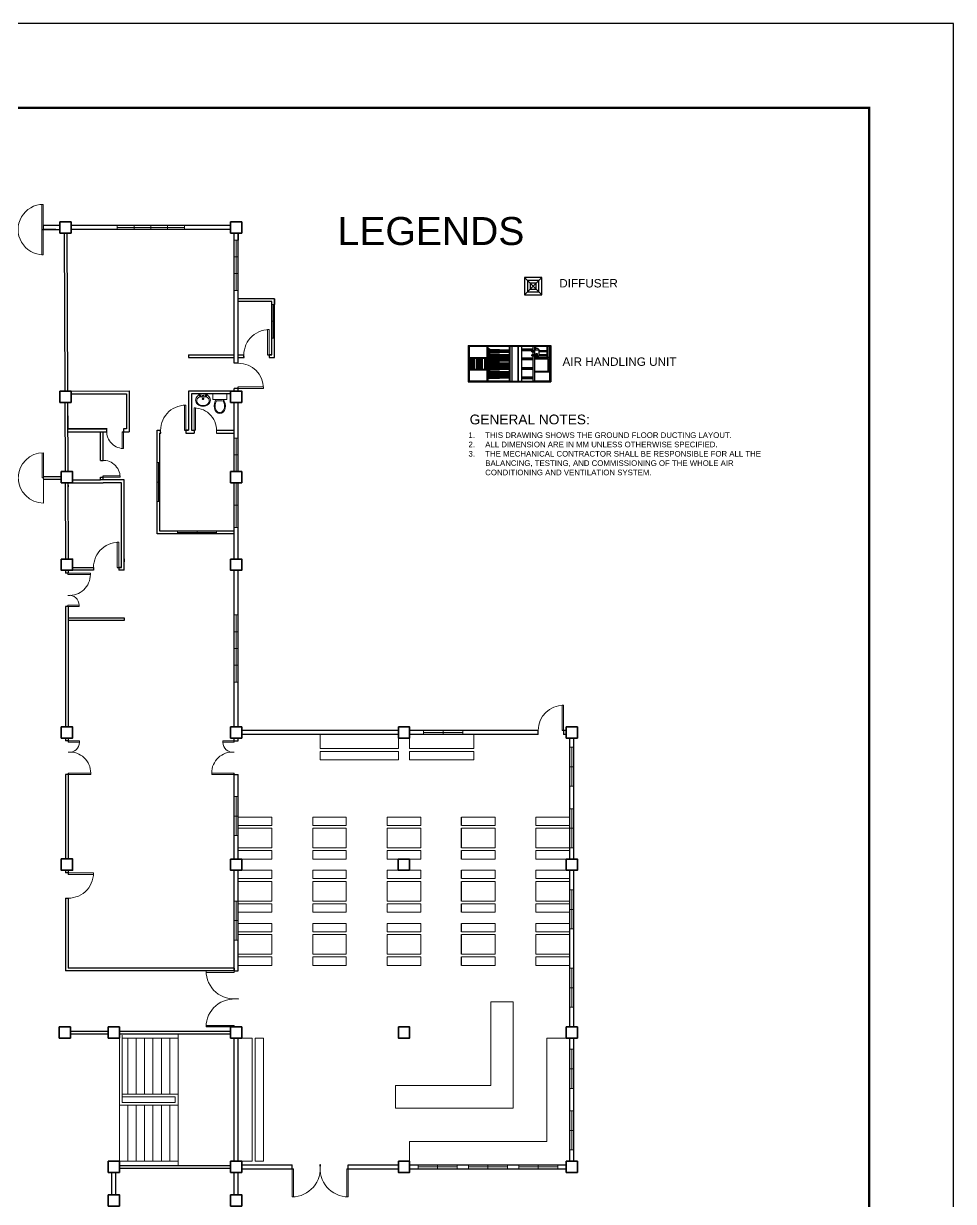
# Model space of a CAD drawing. Header units: millimetres. Extents: x 3 to 421, y 1 to 233.
# Drawn here: x 158.7 to 191.94, y 118.66 to 160.77 of the extents above; entities that cross this region are included whole.
import ezdxf

# ---------------------------------------------------------------- set-up
doc = ezdxf.new("R2010")
doc.units = ezdxf.units.MM
doc.header["$MEASUREMENT"] = 0
for name, color, linetype in [('.1', 1, 'Continuous'), ('diffuser', 7, 'Continuous'), ('EQP', 1, 'Continuous'), ('Legends', 7, 'Continuous')]:
    doc.layers.add(name, color=color, linetype=linetype)
doc.layers.add('WALL', color=4, linetype='Continuous', lineweight=30)
doc.styles.get("Standard").update_dxf_attribs({"font": 'arial.ttf'})

# ---------------------------------------------------------------- blocks, each defined once
blk = doc.blocks.new('AC-S-12')
at = {"layer": 'diffuser', "color": 30}
for p, q in [((-0.15, 0.15), (0.15, -0.15)), ((0.15, 0.15), (-0.15, -0.15)), ((-0.15, 0.15), (-0.15, -0.15)), ((0.15, 0.15), (-0.15, 0.15)), ((-0.1, 0.1), (-0.1, -0.1)), ((0.1, 0.1), (-0.1, 0.1)), ((-0.05, 0.05), (-0.05, -0.05)), ((0.05, 0.05), (-0.05, 0.05)), ((0.05, -0.05), (0.05, 0.05)), ((0.1, -0.1), (0.1, 0.1)), ((0.15, -0.15), (0.15, 0.15)), ((-0.15, -0.15), (0.15, -0.15)), ((-0.1, -0.1), (0.1, -0.1)), ((-0.05, -0.05), (0.05, -0.05))]:
    blk.add_line(p, q, dxfattribs=at)
for points in [[(-0.358, 0.358, 0, 0.0447, 0), (-0.295, 0.295, 0, 0, 0), (-0.15, 0.15, 0, 0, 0)], [(0.358, 0.358, 0, 0.0447, 0), (0.295, 0.295, 0, 0, 0), (0.15, 0.15, 0, 0, 0)], [(-0.358, -0.358, 0, 0.0447, 0), (-0.295, -0.295, 0, 0, 0), (-0.15, -0.15, 0, 0, 0)], [(0.358, -0.358, 0, 0.0447, 0), (0.295, -0.295, 0, 0, 0), (0.15, -0.15, 0, 0, 0)]]:
    blk.add_lwpolyline(points, format="xyseb", dxfattribs=at)
blk = doc.blocks.new('fcu')
at = {"layer": 'diffuser', "xscale": 2.052644456280903, "yscale": 2.052644456280903, "zscale": 2.052644456280903}
blk.add_blockref('AC-S-12', (0, 0), dxfattribs=at)

msp = doc.modelspace()

# ---------------------------------------------------------------- hatches: boundary and pattern name
at = {"layer": 'EQP'}
for points in [[(177.29, 148.803), (176.982, 148.803), (176.982, 148.823), (177.29, 148.823)], [(177.499, 148.774), (177.499, 148.336), (177.472, 148.336), (177.472, 148.774)]]:
    msp.add_hatch(color=256, dxfattribs=at).paths.add_polyline_path(points)

# ---------------------------------------------------------------- linework, layer by layer
at = {"layer": '.1', "color": 0}
for p, q in [((191.938, 160.768), (92.663, 160.768)), ((191.938, 90.372), (191.938, 160.768))]:
    msp.add_line(p, q, dxfattribs=at)
at = {"color": 8, "lineweight": 13}
for p, q in [((159.404, 154.304), (159.354, 154.304)), ((159.354, 154.304), (159.354, 153.404)), ((159.404, 153.404), (159.404, 154.304)), ((159.354, 153.404), (159.404, 153.404)), ((159.354, 152.503), (159.354, 153.403)), ((159.354, 153.403), (159.404, 153.403)), ((159.404, 153.453), (159.404, 153.354)), ((159.404, 153.403), (159.404, 152.503)), ((159.404, 153.354), (159.404, 152.504)), ((159.404, 152.503), (159.354, 152.503)), ((167.474, 149.828), (167.424, 149.828)), ((167.424, 149.828), (167.424, 148.928)), ((167.474, 148.928), (167.474, 149.828)), ((167.274, 147.778), (166.374, 147.778)), ((166.374, 147.728), (167.274, 147.728)), ((167.274, 147.728), (167.274, 147.778)), ((164.499, 147.128), (164.449, 147.128)), ((164.449, 147.128), (164.449, 146.228)), ((164.499, 146.228), (164.499, 147.128)), ((164.799, 146.228), (164.799, 147.028)), ((164.799, 147.028), (164.849, 147.028)), ((164.849, 147.028), (164.849, 146.228)), ((162.274, 146.178), (162.224, 146.178)), ((162.224, 145.578), (162.224, 146.178)), ((162.274, 146.178), (162.274, 145.578)), ((164.849, 146.228), (164.799, 146.228)), ((159.361, 144.529), (159.361, 145.429)), ((159.411, 145.429), (159.411, 144.529)), ((162.274, 145.578), (162.224, 145.578)), ((159.411, 144.529), (159.361, 144.529)), ((159.411, 144.479), (159.411, 144.579)), ((159.411, 144.529), (159.411, 143.629)), ((162.149, 144.603), (161.549, 144.603)), ((161.549, 144.553), (162.149, 144.553)), ((162.149, 144.553), (162.149, 144.603)), ((162.099, 142.228), (162.049, 142.228)), ((162.049, 142.228), (162.049, 141.328)), ((162.099, 141.328), (162.099, 142.228)), ((162.099, 141.328), (162.049, 141.328)), ((160.299, 140.33), (160.299, 140.328)), ((177.999, 136.403), (177.949, 136.403)), ((177.949, 136.403), (177.949, 135.503)), ((177.999, 135.503), (177.999, 136.403)), ((160.299, 130.405), (161.199, 130.405)), ((161.199, 130.355), (160.299, 130.355)), ((161.199, 130.405), (161.199, 130.355)), ((168.299, 119.828), (168.299, 118.828)), ((168.349, 118.828), (168.349, 119.828)), ((170.249, 118.828), (170.249, 119.828)), ((170.299, 119.828), (170.299, 118.828)), ((168.299, 118.828), (168.349, 118.828)), ((170.299, 118.828), (170.249, 118.828))]:
    msp.add_line(p, q, dxfattribs=at)
at = {"color": 8, "lineweight": 25}
for p, q in [((159.354, 153.403), (159.999, 153.403)), ((159.854, 153.553), (159.404, 153.553)), ((159.999, 153.553), (159.404, 153.553)), ((159.404, 153.553), (159.404, 153.403)), ((159.854, 153.403), (159.404, 153.403)), ((160.149, 153.278), (160.173, 147.628)), ((160.249, 153.279), (160.273, 147.628)), ((166.099, 153.553), (160.399, 153.553)), ((166.099, 153.403), (160.399, 153.403)), ((166.224, 148.628), (166.224, 153.278)), ((166.374, 148.628), (166.374, 153.278)), ((166.374, 153.278), (166.374, 153.028)), ((167.674, 150.928), (166.374, 150.928)), ((167.574, 150.828), (166.374, 150.828)), ((167.574, 148.928), (167.574, 150.828)), ((167.674, 148.828), (167.674, 150.928)), ((164.599, 148.928), (166.224, 148.928)), ((164.599, 148.928), (164.599, 148.829)), ((164.599, 148.829), (166.224, 148.828)), ((166.374, 148.628), (166.224, 148.628)), ((166.374, 148.928), (166.574, 148.928)), ((166.374, 148.828), (166.579, 148.828)), ((166.574, 148.828), (166.574, 148.928)), ((167.424, 148.928), (167.574, 148.928)), ((167.574, 148.928), (167.474, 148.928)), ((167.474, 148.928), (167.474, 148.828)), ((167.474, 148.828), (167.674, 148.828)), ((160.273, 147.628), (162.474, 147.637)), ((160.399, 147.529), (162.374, 147.538)), ((162.374, 147.538), (162.374, 146.278)), ((162.474, 147.637), (162.474, 146.178)), ((166.099, 147.628), (164.599, 147.628)), ((164.599, 147.628), (164.599, 146.228)), ((166.099, 147.528), (164.699, 147.528)), ((164.699, 147.528), (164.699, 146.228)), ((166.224, 147.628), (166.224, 147.728)), ((166.374, 147.728), (166.224, 147.728)), ((166.374, 147.628), (166.374, 147.778)), ((160.175, 147.228), (160.185, 144.753)), ((160.275, 147.228), (160.285, 144.753)), ((160.275, 147.228), (160.279, 146.278)), ((166.224, 144.753), (166.224, 147.228)), ((166.374, 144.753), (166.374, 147.228)), ((160.279, 146.278), (161.682, 146.278)), ((161.682, 146.278), (160.279, 146.278)), ((160.279, 146.178), (161.674, 146.178)), ((161.449, 145.153), (161.449, 146.178)), ((161.549, 145.153), (161.549, 146.178)), ((161.674, 146.178), (161.674, 146.278)), ((162.224, 146.178), (162.474, 146.178)), ((162.374, 146.278), (162.274, 146.278)), ((162.374, 146.278), (162.274, 146.278)), ((162.274, 146.278), (162.274, 146.178)), ((163.474, 142.528), (163.474, 146.228)), ((163.474, 146.228), (163.599, 146.228)), ((163.574, 142.628), (163.574, 146.128)), ((163.574, 146.128), (163.604, 146.128)), ((163.574, 146.128), (163.604, 146.128)), ((163.599, 146.128), (163.599, 146.228)), ((164.599, 146.228), (164.499, 146.228)), ((164.499, 146.228), (164.499, 146.128)), ((164.499, 146.128), (164.799, 146.128)), ((164.699, 146.228), (164.799, 146.228)), ((164.799, 146.228), (164.799, 146.128)), ((165.592, 146.128), (166.224, 146.128)), ((165.599, 146.228), (166.224, 146.228)), ((161.449, 145.153), (161.549, 145.153)), ((159.411, 144.579), (160.049, 144.579)), ((159.411, 144.479), (160.049, 144.479)), ((160.449, 144.453), (161.449, 144.453)), ((161.449, 144.453), (161.449, 144.553)), ((161.449, 144.453), (161.449, 144.553)), ((161.449, 144.553), (161.549, 144.553)), ((161.549, 144.453), (161.449, 144.453)), ((161.549, 144.453), (161.549, 144.603)), ((162.299, 144.453), (161.549, 144.453)), ((162.299, 141.228), (162.299, 144.453)), ((160.187, 144.353), (160.199, 141.628)), ((160.287, 144.353), (160.288, 144.203)), ((160.287, 144.353), (160.299, 141.629)), ((160.449, 144.353), (161.549, 144.353)), ((162.199, 144.353), (161.549, 144.353)), ((162.199, 141.328), (162.199, 144.353)), ((166.224, 141.628), (166.224, 144.353)), ((166.374, 141.628), (166.374, 144.353)), ((166.224, 142.528), (163.474, 142.528)), ((166.224, 142.628), (163.574, 142.628)), ((166.224, 141.628), (166.224, 142.578)), ((160.199, 141.228), (160.199, 141.128)), ((160.299, 141.128), (160.199, 141.128)), ((160.299, 141.228), (160.299, 141.128)), ((160.449, 141.328), (161.199, 141.328)), ((161.204, 141.228), (160.449, 141.228)), ((161.199, 141.328), (161.199, 141.228)), ((162.199, 141.328), (162.099, 141.328)), ((162.099, 141.328), (162.099, 141.228)), ((162.299, 141.228), (162.099, 141.228)), ((166.224, 135.628), (166.224, 141.228)), ((166.224, 141.078), (166.224, 141.228)), ((166.374, 135.628), (166.374, 141.228)), ((166.374, 141.128), (166.374, 141.228)), ((160.199, 139.928), (160.199, 135.628)), ((160.299, 139.928), (160.199, 139.928)), ((160.299, 139.928), (160.299, 135.628)), ((160.299, 139.529), (162.299, 139.529)), ((162.299, 139.429), (160.299, 139.429)), ((162.299, 139.529), (162.299, 139.429)), ((160.199, 135.228), (160.199, 135.128)), ((160.299, 135.228), (160.299, 135.078)), ((160.299, 135.228), (160.299, 135.128)), ((166.224, 135.078), (166.224, 135.228)), ((166.374, 135.128), (166.374, 135.228)), ((172.099, 135.503), (166.499, 135.503)), ((172.099, 135.353), (166.499, 135.353)), ((177.099, 135.503), (172.499, 135.503)), ((177.099, 135.353), (172.499, 135.353)), ((177.099, 135.353), (177.099, 135.503)), ((178.099, 135.503), (177.999, 135.503)), ((177.999, 135.503), (177.999, 135.353)), ((178.099, 135.353), (177.999, 135.353)), ((178.224, 130.903), (178.224, 135.228)), ((178.374, 130.903), (178.374, 135.228)), ((160.299, 135.128), (160.199, 135.128)), ((166.224, 135.128), (166.374, 135.128)), ((160.199, 133.928), (160.199, 130.905)), ((160.299, 133.928), (160.199, 133.928)), ((160.299, 133.978), (160.299, 130.905)), ((166.224, 130.903), (166.224, 133.978)), ((166.224, 133.928), (166.374, 133.928)), ((166.374, 130.903), (166.374, 133.928)), ((160.199, 130.505), (160.199, 130.405)), ((160.299, 130.405), (160.199, 130.405)), ((160.299, 130.505), (160.299, 130.405)), ((166.224, 126.903), (166.224, 130.503)), ((166.374, 126.903), (166.374, 130.503)), ((178.224, 124.903), (178.224, 130.503)), ((178.374, 124.903), (178.374, 130.503)), ((160.199, 129.51), (160.199, 126.903)), ((160.199, 129.505), (160.299, 129.505)), ((160.299, 129.505), (160.299, 127.003)), ((166.224, 127.003), (160.299, 127.003)), ((166.224, 126.903), (160.299, 126.903)), ((166.224, 126.903), (166.374, 126.903)), ((160.374, 124.753), (161.724, 124.753)), ((160.374, 124.653), (161.724, 124.653)), ((162.124, 124.753), (166.099, 124.753)), ((162.124, 124.653), (166.099, 124.653)), ((166.224, 120.103), (166.224, 124.503)), ((166.374, 120.103), (166.374, 124.503)), ((178.224, 120.103), (178.224, 124.503)), ((178.374, 120.103), (178.374, 124.503)), ((161.849, 118.901), (161.849, 119.703)), ((161.999, 118.901), (161.999, 119.703)), ((162.124, 119.953), (166.099, 119.953)), ((162.124, 119.853), (166.099, 119.853)), ((166.224, 118.901), (166.224, 119.703)), ((166.374, 118.901), (166.374, 119.703)), ((166.499, 119.978), (168.299, 119.978)), ((166.499, 119.828), (168.349, 119.828)), ((168.299, 119.828), (168.299, 119.978)), ((170.249, 119.828), (172.099, 119.828)), ((170.299, 119.978), (172.099, 119.978)), ((170.299, 119.828), (170.299, 119.978)), ((172.499, 119.978), (178.099, 119.978)), ((172.499, 119.828), (178.099, 119.828))]:
    msp.add_line(p, q, dxfattribs=at)
at = {"color": 8, "lineweight": 9}
for p, q in [((163.249, 153.553), (162.049, 153.553)), ((162.049, 153.553), (162.049, 153.403)), ((164.449, 153.478), (162.049, 153.478)), ((162.649, 153.553), (162.649, 153.403)), ((163.249, 153.553), (163.249, 153.403)), ((163.249, 153.403), (164.449, 153.403)), ((163.849, 153.403), (163.849, 153.553)), ((164.449, 153.403), (164.449, 153.553)), ((166.374, 153.028), (166.224, 153.028)), ((166.224, 153.028), (166.224, 152.428)), ((166.299, 151.228), (166.299, 153.028)), ((166.224, 152.428), (166.374, 152.428)), ((166.374, 152.428), (166.374, 151.828)), ((166.374, 151.828), (166.224, 151.828)), ((166.224, 151.828), (166.224, 151.228)), ((166.224, 151.228), (166.374, 151.228)), ((167.674, 150.728), (167.574, 150.728)), ((167.574, 150.728), (167.574, 149.528)), ((167.624, 150.728), (167.624, 149.528)), ((167.574, 150.128), (167.674, 150.128)), ((167.574, 149.528), (167.674, 149.528)), ((165.099, 147.331), (165.086, 147.452)), ((165.128, 147.331), (165.142, 147.452)), ((165.464, 147.528), (165.464, 147.328)), ((165.964, 147.528), (165.464, 147.528)), ((165.964, 147.328), (165.964, 147.528)), ((165.464, 147.328), (165.964, 147.328)), ((165.623, 147.278), (165.804, 147.278)), ((166.374, 145.953), (166.224, 145.953)), ((166.299, 145.953), (166.299, 144.753)), ((166.374, 144.753), (166.374, 145.953)), ((166.374, 145.353), (166.224, 145.353)), ((163.474, 144.378), (163.474, 145.078)), ((163.474, 145.078), (163.574, 145.078)), ((163.524, 145.078), (163.524, 143.678)), ((163.574, 145.078), (163.574, 143.678)), ((163.474, 144.378), (163.574, 144.378)), ((166.299, 144.353), (166.299, 142.753)), ((166.374, 144.353), (166.374, 142.753)), ((163.574, 143.678), (163.474, 143.678)), ((166.374, 143.553), (166.224, 143.553)), ((166.374, 142.753), (166.224, 142.753)), ((164.199, 142.528), (164.199, 142.628)), ((165.599, 142.578), (164.199, 142.578)), ((165.599, 142.528), (164.199, 142.528)), ((164.899, 142.628), (165.599, 142.628)), ((164.899, 142.628), (164.899, 142.528)), ((165.599, 142.628), (165.599, 142.528)), ((166.224, 138.428), (166.224, 139.628)), ((166.224, 139.628), (166.374, 139.628)), ((166.299, 139.628), (166.299, 137.228)), ((166.224, 139.028), (166.374, 139.028)), ((166.374, 138.428), (166.224, 138.428)), ((166.374, 138.428), (166.374, 137.228)), ((166.374, 137.828), (166.224, 137.828)), ((166.374, 137.228), (166.224, 137.228)), ((169.299, 135.353), (169.299, 134.853)), ((172.099, 134.853), (172.099, 135.228)), ((172.499, 135.353), (172.499, 134.853)), ((172.999, 135.503), (172.999, 135.353)), ((172.999, 135.428), (174.399, 135.428)), ((172.999, 135.353), (174.399, 135.353)), ((173.699, 135.353), (173.699, 135.503)), ((174.399, 135.353), (174.399, 135.503)), ((174.799, 134.853), (174.799, 135.353)), ((169.299, 134.853), (172.099, 134.853)), ((169.299, 134.753), (172.099, 134.753)), ((169.299, 134.753), (169.299, 134.453)), ((172.099, 134.753), (172.099, 134.453)), ((172.499, 134.853), (174.799, 134.853)), ((172.499, 134.753), (174.799, 134.753)), ((172.499, 134.753), (172.499, 134.453)), ((174.799, 134.753), (174.799, 134.453)), ((178.374, 134.903), (178.224, 134.903)), ((178.299, 133.503), (178.299, 134.903)), ((169.299, 134.453), (172.099, 134.453)), ((172.499, 134.453), (174.799, 134.453)), ((178.224, 134.203), (178.374, 134.203)), ((178.224, 133.503), (178.374, 133.503)), ((166.374, 133.141), (166.224, 133.141)), ((166.299, 131.741), (166.299, 133.141)), ((178.224, 132.703), (178.374, 132.703)), ((178.299, 132.703), (178.299, 131.303)), ((166.224, 132.441), (166.374, 132.441)), ((167.574, 132.403), (166.374, 132.403)), ((166.374, 132.403), (166.374, 132.103)), ((167.574, 132.103), (167.574, 132.403)), ((170.234, 132.403), (169.034, 132.403)), ((169.034, 132.403), (169.034, 132.103)), ((170.234, 132.103), (170.234, 132.403)), ((172.894, 132.403), (171.694, 132.403)), ((171.694, 132.403), (171.694, 132.103)), ((172.894, 132.103), (172.894, 132.403)), ((174.354, 132.403), (175.554, 132.403)), ((175.554, 132.403), (175.554, 132.103)), ((177.014, 132.103), (177.014, 132.403)), ((177.014, 132.403), (178.214, 132.403)), ((178.214, 132.403), (178.214, 132.103)), ((166.374, 132.103), (167.574, 132.103)), ((167.574, 132.003), (166.374, 132.003)), ((166.374, 132.003), (166.374, 131.303)), ((167.574, 131.303), (167.574, 132.003)), ((169.034, 132.103), (170.234, 132.103)), ((170.234, 132.003), (169.034, 132.003)), ((169.034, 132.003), (169.034, 131.303)), ((170.234, 131.303), (170.234, 132.003)), ((171.694, 132.103), (172.894, 132.103)), ((172.894, 132.003), (171.694, 132.003)), ((171.694, 132.003), (171.694, 131.303)), ((172.894, 131.303), (172.894, 132.003)), ((175.554, 132.103), (174.354, 132.103)), ((174.354, 132.003), (175.554, 132.003)), ((175.554, 132.003), (175.554, 131.303)), ((178.214, 132.103), (177.014, 132.103)), ((177.014, 132.003), (178.214, 132.003)), ((177.014, 131.303), (177.014, 132.003)), ((178.214, 132.003), (178.214, 131.303)), ((178.224, 132.003), (178.374, 132.003)), ((166.224, 131.741), (166.374, 131.741)), ((166.374, 131.303), (167.574, 131.303)), ((167.574, 131.203), (166.374, 131.203)), ((166.374, 131.203), (166.374, 130.903)), ((167.574, 130.903), (167.574, 131.203)), ((169.034, 131.303), (170.234, 131.303)), ((170.234, 131.203), (169.034, 131.203)), ((169.034, 131.203), (169.034, 130.903)), ((170.234, 130.903), (170.234, 131.203)), ((171.694, 131.303), (172.894, 131.303)), ((172.894, 131.203), (171.694, 131.203)), ((171.694, 131.203), (171.694, 130.903)), ((172.894, 130.903), (172.894, 131.203)), ((175.554, 131.303), (174.354, 131.303)), ((174.354, 131.203), (175.554, 131.203)), ((175.554, 131.203), (175.554, 130.903)), ((178.214, 131.303), (177.014, 131.303)), ((177.014, 130.903), (177.014, 131.203)), ((177.014, 131.203), (178.214, 131.203)), ((178.374, 131.303), (178.224, 131.303)), ((166.374, 130.903), (167.574, 130.903)), ((169.034, 130.903), (170.234, 130.903)), ((171.694, 130.903), (172.894, 130.903)), ((175.554, 130.903), (174.354, 130.903)), ((178.214, 130.903), (177.014, 130.903)), ((167.574, 130.503), (166.374, 130.503)), ((166.374, 130.503), (166.374, 130.203)), ((166.374, 130.203), (167.574, 130.203)), ((167.574, 130.103), (166.374, 130.103)), ((166.374, 130.103), (166.374, 129.403)), ((167.574, 130.203), (167.574, 130.503)), ((167.574, 129.403), (167.574, 130.103)), ((170.234, 130.503), (169.034, 130.503)), ((169.034, 130.503), (169.034, 130.203)), ((169.034, 130.203), (170.234, 130.203)), ((170.234, 130.103), (169.034, 130.103)), ((169.034, 130.103), (169.034, 129.403)), ((170.234, 130.203), (170.234, 130.503)), ((170.234, 129.403), (170.234, 130.103)), ((172.894, 130.503), (171.694, 130.503)), ((171.694, 130.503), (171.694, 130.203)), ((171.694, 130.203), (172.894, 130.203)), ((172.894, 130.103), (171.694, 130.103)), ((171.694, 130.103), (171.694, 129.403)), ((172.894, 130.203), (172.894, 130.503)), ((172.894, 129.403), (172.894, 130.103)), ((174.354, 130.503), (175.554, 130.503)), ((175.554, 130.203), (174.354, 130.203)), ((174.354, 130.103), (175.554, 130.103)), ((175.554, 130.503), (175.554, 130.203)), ((175.554, 130.103), (175.554, 129.403)), ((177.014, 130.203), (177.014, 130.503)), ((177.014, 130.503), (178.214, 130.503)), ((178.214, 130.203), (177.014, 130.203)), ((177.014, 130.103), (178.214, 130.103)), ((177.014, 129.403), (177.014, 130.103)), ((178.374, 129.803), (178.224, 129.803)), ((178.299, 128.403), (178.299, 129.803)), ((166.374, 129.403), (166.224, 129.403)), ((166.299, 128.003), (166.299, 129.403)), ((166.374, 129.403), (167.574, 129.403)), ((167.574, 129.303), (166.374, 129.303)), ((166.374, 129.303), (166.374, 129.003)), ((167.574, 129.003), (167.574, 129.303)), ((169.034, 129.403), (170.234, 129.403)), ((170.234, 129.303), (169.034, 129.303)), ((169.034, 129.303), (169.034, 129.003)), ((170.234, 129.003), (170.234, 129.303)), ((171.694, 129.403), (172.894, 129.403)), ((172.894, 129.303), (171.694, 129.303)), ((171.694, 129.303), (171.694, 129.003)), ((172.894, 129.003), (172.894, 129.303)), ((175.554, 129.403), (174.354, 129.403)), ((174.354, 129.303), (175.554, 129.303)), ((175.554, 129.303), (175.554, 129.003)), ((178.214, 129.403), (177.014, 129.403)), ((177.014, 129.003), (177.014, 129.303)), ((177.014, 129.303), (178.214, 129.303)), ((178.214, 129.303), (178.214, 129.003)), ((166.374, 129.003), (167.574, 129.003)), ((169.034, 129.003), (170.234, 129.003)), ((171.694, 129.003), (172.894, 129.003)), ((175.554, 129.003), (174.354, 129.003)), ((178.214, 129.003), (177.014, 129.003)), ((178.224, 129.103), (178.374, 129.103)), ((166.224, 128.703), (166.374, 128.703)), ((167.574, 128.603), (166.374, 128.603)), ((166.374, 128.603), (166.374, 128.303)), ((167.574, 128.303), (167.574, 128.603)), ((170.234, 128.603), (169.034, 128.603)), ((169.034, 128.603), (169.034, 128.303)), ((170.234, 128.303), (170.234, 128.603)), ((172.894, 128.603), (171.694, 128.603)), ((171.694, 128.603), (171.694, 128.303)), ((172.894, 128.303), (172.894, 128.603)), ((174.354, 128.603), (175.554, 128.603)), ((175.554, 128.603), (175.554, 128.303)), ((177.014, 128.303), (177.014, 128.603)), ((177.014, 128.603), (178.214, 128.603)), ((178.214, 128.603), (178.214, 128.303)), ((166.224, 128.003), (166.374, 128.003)), ((166.374, 128.303), (167.574, 128.303)), ((167.574, 128.203), (166.374, 128.203)), ((166.374, 128.203), (166.374, 127.503)), ((167.574, 127.503), (167.574, 128.203)), ((169.034, 128.303), (170.234, 128.303)), ((170.234, 128.203), (169.034, 128.203)), ((169.034, 128.203), (169.034, 127.503)), ((170.234, 127.503), (170.234, 128.203)), ((171.694, 128.303), (172.894, 128.303)), ((172.894, 128.203), (171.694, 128.203)), ((171.694, 128.203), (171.694, 127.503)), ((172.894, 127.503), (172.894, 128.203)), ((175.554, 128.303), (174.354, 128.303)), ((174.354, 128.203), (175.554, 128.203)), ((175.554, 128.203), (175.554, 127.503)), ((178.214, 128.303), (177.014, 128.303)), ((177.014, 128.203), (178.214, 128.203)), ((177.014, 127.503), (177.014, 128.203)), ((178.224, 128.403), (178.374, 128.403)), ((166.374, 127.503), (167.574, 127.503)), ((167.574, 127.403), (166.374, 127.403)), ((166.374, 127.403), (166.374, 127.103)), ((167.574, 127.103), (167.574, 127.403)), ((169.034, 127.503), (170.234, 127.503)), ((170.234, 127.403), (169.034, 127.403)), ((169.034, 127.403), (169.034, 127.103)), ((170.234, 127.103), (170.234, 127.403)), ((171.694, 127.503), (172.894, 127.503)), ((172.894, 127.403), (171.694, 127.403)), ((171.694, 127.403), (171.694, 127.103)), ((172.894, 127.103), (172.894, 127.403)), ((175.554, 127.503), (174.354, 127.503)), ((174.354, 127.403), (175.554, 127.403)), ((175.554, 127.403), (175.554, 127.103)), ((178.214, 127.503), (177.014, 127.503)), ((177.014, 127.103), (177.014, 127.403)), ((177.014, 127.403), (178.214, 127.403)), ((166.374, 127.103), (167.574, 127.103)), ((169.034, 127.103), (170.234, 127.103)), ((171.694, 127.103), (172.894, 127.103)), ((175.554, 127.103), (174.354, 127.103)), ((178.214, 127.103), (177.014, 127.103)), ((178.224, 127.003), (178.374, 127.003)), ((178.299, 127.003), (178.299, 125.603)), ((178.224, 126.303), (178.374, 126.303)), ((175.399, 122.803), (175.399, 125.803)), ((175.399, 125.803), (176.199, 125.803)), ((176.199, 125.803), (176.199, 122.003)), ((178.374, 125.603), (178.224, 125.603)), ((164.224, 124.628), (164.224, 124.503)), ((162.124, 122.103), (162.124, 124.503)), ((162.224, 124.503), (162.224, 124.603)), ((162.224, 122.203), (162.224, 124.503)), ((164.224, 124.503), (162.224, 124.503)), ((162.424, 124.503), (162.424, 122.503)), ((162.724, 124.503), (162.724, 122.503)), ((163.024, 124.503), (163.024, 122.503)), ((163.324, 124.503), (163.324, 122.503)), ((163.624, 124.503), (163.624, 122.503)), ((163.924, 124.503), (163.924, 122.503)), ((164.224, 124.503), (164.224, 122.503)), ((166.874, 124.503), (166.499, 124.503)), ((166.874, 120.103), (166.874, 124.503)), ((166.974, 120.103), (166.974, 124.503)), ((166.974, 124.503), (167.274, 124.503)), ((167.274, 124.503), (167.274, 120.103)), ((178.099, 124.503), (177.399, 124.503)), ((177.399, 124.503), (177.399, 120.803)), ((178.374, 124.103), (178.224, 124.103)), ((178.299, 122.703), (178.299, 124.103)), ((178.224, 123.403), (178.374, 123.403)), ((171.999, 122.003), (171.999, 122.803)), ((171.999, 122.803), (175.399, 122.803)), ((178.224, 122.703), (178.374, 122.703)), ((163.924, 122.103), (162.124, 122.103)), ((162.124, 122.103), (162.124, 120.103)), ((163.924, 122.503), (162.224, 122.503)), ((163.924, 122.403), (162.224, 122.403)), ((163.924, 122.203), (162.224, 122.203)), ((162.424, 122.103), (162.424, 120.103)), ((162.724, 122.103), (162.724, 120.103)), ((163.024, 122.103), (163.024, 120.103)), ((163.324, 122.103), (163.324, 120.103)), ((163.624, 122.103), (163.624, 120.103)), ((163.924, 122.503), (164.224, 122.503)), ((163.924, 122.403), (164.124, 122.403)), ((163.924, 122.203), (164.124, 122.203)), ((163.924, 122.103), (163.924, 120.103)), ((163.924, 122.103), (164.224, 122.103)), ((164.124, 122.203), (164.124, 122.403)), ((164.224, 122.403), (164.224, 122.503)), ((164.224, 122.203), (164.224, 122.403)), ((164.224, 122.103), (164.224, 122.203)), ((164.224, 122.103), (164.224, 120.103)), ((171.999, 122.003), (176.199, 122.003)), ((178.224, 121.903), (178.374, 121.903)), ((178.299, 121.903), (178.299, 120.503)), ((178.224, 121.203), (178.374, 121.203)), ((172.499, 120.103), (172.499, 120.803)), ((172.499, 120.803), (177.399, 120.803)), ((178.374, 120.503), (178.224, 120.503)), ((164.224, 120.103), (162.124, 120.103)), ((164.224, 119.978), (164.224, 120.103)), ((166.374, 120.103), (166.874, 120.103)), ((167.274, 120.103), (166.974, 120.103)), ((172.799, 119.828), (172.799, 119.978)), ((174.199, 119.903), (172.799, 119.903)), ((173.499, 119.978), (173.499, 119.828)), ((174.199, 119.978), (174.199, 119.828)), ((174.199, 119.978), (174.599, 119.978)), ((174.599, 119.828), (174.599, 119.978)), ((175.999, 119.903), (174.599, 119.903)), ((175.299, 119.978), (175.299, 119.828)), ((175.999, 119.978), (175.999, 119.828)), ((176.399, 119.828), (176.399, 119.978)), ((177.799, 119.903), (176.399, 119.903)), ((177.099, 119.978), (177.099, 119.828)), ((177.799, 119.978), (177.799, 119.828))]:
    msp.add_line(p, q, dxfattribs=at)
at = {"color": 8, "lineweight": -2}
for p, q in [((167.674, 150.928), (167.674, 150.728)), ((166.579, 148.828), (166.574, 148.828)), ((162.374, 147.637), (162.374, 147.637)), ((163.604, 146.128), (163.599, 146.128)), ((164.449, 146.228), (164.599, 146.228)), ((161.449, 145.295), (161.449, 145.303)), ((160.187, 144.353), (160.187, 144.253)), ((162.299, 141.629), (162.299, 141.529)), ((162.049, 141.328), (162.199, 141.328)), ((178.099, 135.503), (177.949, 135.503)), ((174.354, 132.103), (174.354, 132.403)), ((174.354, 131.303), (174.354, 132.003)), ((174.354, 130.903), (174.354, 131.203)), ((178.214, 131.203), (178.214, 130.903)), ((160.299, 130.505), (160.299, 130.355)), ((174.354, 130.203), (174.354, 130.503)), ((174.354, 129.403), (174.354, 130.103)), ((178.214, 130.503), (178.214, 130.203)), ((178.214, 130.103), (178.214, 129.403)), ((160.199, 129.51), (160.199, 129.505)), ((174.354, 129.003), (174.354, 129.303)), ((174.354, 128.303), (174.354, 128.603)), ((174.354, 127.503), (174.354, 128.203)), ((178.214, 128.203), (178.214, 127.503)), ((174.354, 127.103), (174.354, 127.403)), ((178.214, 127.403), (178.214, 127.103)), ((160.299, 126.903), (160.199, 126.903)), ((166.224, 126.903), (165.224, 126.903)), ((166.224, 127.003), (166.224, 126.903)), ((166.224, 124.903), (165.224, 124.903)), ((169.287, 119.978), (169.31, 119.978)), ((169.31, 119.978), (169.287, 119.978))]:
    msp.add_line(p, q, dxfattribs=at)
at = {"color": 8, "lineweight": 35}
for points in [[(159.999, 153.678), (160.399, 153.678), (160.399, 153.278), (159.999, 153.278)], [(166.099, 153.678), (166.499, 153.678), (166.499, 153.278), (166.099, 153.278)], [(159.999, 147.628), (160.399, 147.628), (160.399, 147.228), (159.999, 147.228)], [(166.099, 147.628), (166.499, 147.628), (166.499, 147.228), (166.099, 147.228)], [(160.049, 144.753), (160.449, 144.753), (160.449, 144.353), (160.049, 144.353)], [(166.099, 144.753), (166.499, 144.753), (166.499, 144.353), (166.099, 144.353)], [(160.049, 141.628), (160.449, 141.628), (160.449, 141.228), (160.049, 141.228)], [(166.099, 141.628), (166.499, 141.628), (166.499, 141.228), (166.099, 141.228)], [(160.049, 135.628), (160.449, 135.628), (160.449, 135.228), (160.049, 135.228)], [(166.099, 135.628), (166.499, 135.628), (166.499, 135.228), (166.099, 135.228)], [(172.099, 135.628), (172.499, 135.628), (172.499, 135.228), (172.099, 135.228)], [(178.099, 135.628), (178.499, 135.628), (178.499, 135.228), (178.099, 135.228)], [(160.049, 130.905), (160.449, 130.905), (160.449, 130.505), (160.049, 130.505)], [(166.099, 130.903), (166.499, 130.903), (166.499, 130.503), (166.099, 130.503)], [(172.094, 130.903), (172.494, 130.903), (172.494, 130.503), (172.094, 130.503)], [(178.099, 130.903), (178.499, 130.903), (178.499, 130.503), (178.099, 130.503)], [(159.974, 124.903), (160.374, 124.903), (160.374, 124.503), (159.974, 124.503)], [(161.724, 124.903), (162.124, 124.903), (162.124, 124.503), (161.724, 124.503)], [(166.099, 124.903), (166.499, 124.903), (166.499, 124.503), (166.099, 124.503)], [(172.099, 124.903), (172.499, 124.903), (172.499, 124.503), (172.099, 124.503)], [(178.099, 124.903), (178.499, 124.903), (178.499, 124.503), (178.099, 124.503)], [(161.724, 120.103), (162.124, 120.103), (162.124, 119.703), (161.724, 119.703)], [(166.099, 120.103), (166.499, 120.103), (166.499, 119.703), (166.099, 119.703)], [(172.099, 120.103), (172.499, 120.103), (172.499, 119.703), (172.099, 119.703)], [(178.099, 120.103), (178.499, 120.103), (178.499, 119.703), (178.099, 119.703)], [(161.724, 118.901), (162.124, 118.901), (162.124, 118.501), (161.724, 118.501)], [(166.099, 118.901), (166.499, 118.901), (166.499, 118.501), (166.099, 118.501)]]:
    msp.add_lwpolyline(points, close=True, dxfattribs=at)
at = {"color": 8, "lineweight": 9}
for points in [[(162.049, 153.553), (164.449, 153.553), (164.449, 153.403), (162.049, 153.403)], [(166.224, 153.028), (166.374, 153.028), (166.374, 151.228), (166.224, 151.228)], [(167.574, 150.728), (167.674, 150.728), (167.674, 149.528), (167.574, 149.528)], [(166.224, 145.953), (166.374, 145.953), (166.374, 144.754), (166.224, 144.754)], [(163.474, 145.078), (163.574, 145.078), (163.574, 143.678), (163.474, 143.678)], [(166.224, 144.353), (166.374, 144.353), (166.374, 142.753), (166.224, 142.753)], [(164.199, 142.628), (165.599, 142.628), (165.599, 142.528), (164.199, 142.528)], [(166.224, 139.628), (166.374, 139.628), (166.374, 137.228), (166.224, 137.228)], [(172.999, 135.503), (174.399, 135.503), (174.399, 135.353), (172.999, 135.353)], [(178.224, 134.903), (178.374, 134.903), (178.374, 133.503), (178.224, 133.503)], [(166.224, 133.141), (166.374, 133.141), (166.374, 131.741), (166.224, 131.741)], [(178.224, 132.703), (178.374, 132.703), (178.374, 131.303), (178.224, 131.303)], [(178.214, 129.803), (178.374, 129.803), (178.374, 128.403), (178.214, 128.403)], [(166.224, 129.403), (166.374, 129.403), (166.374, 128.003), (166.224, 128.003)], [(178.224, 127.003), (178.374, 127.003), (178.374, 125.603), (178.224, 125.603)], [(178.224, 124.103), (178.374, 124.103), (178.374, 122.703), (178.224, 122.703)], [(178.224, 121.903), (178.374, 121.903), (178.374, 120.503), (178.224, 120.503)], [(172.799, 119.978), (174.199, 119.978), (174.199, 119.828), (172.799, 119.828)], [(174.599, 119.978), (175.999, 119.978), (175.999, 119.828), (174.599, 119.828)], [(176.399, 119.978), (177.799, 119.978), (177.799, 119.828), (176.399, 119.828)]]:
    msp.add_lwpolyline(points, close=True, dxfattribs=at)
msp.add_lwpolyline([(164.849, 147.307, 0.11576), (164.868, 147.225, 0.104047), (164.926, 147.151, 0.090875), (165.01, 147.104, 0.083344), (165.114, 147.086, 0.083344), (165.217, 147.104, 0.090875), (165.301, 147.151, 0.104047), (165.359, 147.225, 0.11576), (165.379, 147.307, 0.11576), (165.359, 147.39, 0.104047), (165.301, 147.464, 0.090875), (165.217, 147.511, 0.083344), (165.114, 147.528, 0.083344), (165.01, 147.511, 0.090875), (164.926, 147.464, 0.104047), (164.868, 147.39, 0.11576)], format="xyb", close=True, dxfattribs=at)
for points in [[(164.891, 147.286, 0.124838), (164.907, 147.224, 0.105788), (164.956, 147.166, 0.086697), (165.026, 147.13, 0.076776), (165.114, 147.116, 0.076776), (165.201, 147.13, 0.086697), (165.271, 147.166, 0.105788), (165.32, 147.224, 0.124838), (165.336, 147.286, 0.124838), (165.32, 147.349, 0.105788), (165.271, 147.407, 0.040067), (165.24, 147.426), (165.138, 147.426, 0.040067)], [(165.089, 147.426), (164.987, 147.426, 0.040067), (164.956, 147.407, 0.105788), (164.907, 147.349, 0.124838), (164.891, 147.286, 0.124838)]]:
    msp.add_lwpolyline(points, format="xyb", dxfattribs=at)
at = {"color": 8, "lineweight": 13, "ltscale": 0.03}
for points in [[(160.287, 141.078), (160.287, 141.128), (161.087, 141.128), (161.087, 141.078)], [(160.287, 139.928), (160.287, 139.978), (160.687, 139.978), (160.687, 139.928)], [(160.299, 135.128), (160.299, 135.078), (160.699, 135.078), (160.699, 135.128)], [(166.224, 135.128), (166.224, 135.078), (165.824, 135.078), (165.824, 135.128)], [(160.299, 133.978), (160.299, 133.928), (161.099, 133.928), (161.099, 133.978)], [(166.224, 133.978), (166.224, 133.928), (165.424, 133.928), (165.424, 133.978)]]:
    msp.add_lwpolyline(points, close=True, dxfattribs=at)
at = {"color": 8, "lineweight": 13}
msp.add_lwpolyline([(166.224, 124.903), (166.224, 124.953), (165.224, 124.953), (165.224, 124.903, -0.459034), (166.374, 125.891), (166.374, 125.914), (166.374, 125.891), (166.374, 125.914, -0.459034), (165.224, 126.903), (165.224, 126.853), (166.224, 126.853), (166.224, 126.903)], format="xyb", dxfattribs=at)
at = {"color": 8, "lineweight": 9}
for centre, radius in [((165.012, 147.455), 0.0255), ((165.114, 147.462), 0.0095), ((165.215, 147.455), 0.0255)]:
    msp.add_circle(centre, radius, dxfattribs=at)
at = {"color": 8, "lineweight": 13}
for centre, radius, start, end in [((159.404, 153.404), 0.9, 90, 270.0009), ((167.474, 148.928), 0.9, 90, 186.3794), ((166.374, 147.728), 0.9, 0, 90), ((164.499, 146.228), 0.9, 90, 186.3794), ((164.799, 146.228), 0.8, 352.8192, 90), ((162.274, 146.178), 0.601, 170.4143, 267.6141), ((159.411, 144.529), 0.9, 90, 270), ((161.549, 144.553), 0.6, 0, 99.5941), ((162.099, 141.328), 0.9, 90, 186.3794), ((177.999, 135.503), 0.9, 90, 180), ((160.299, 130.405), 0.9, 263.6206, 0), ((168.299, 119.828), 1, 270, 8.6269), ((170.299, 119.828), 1, 171.3731, 270)]:
    msp.add_arc(centre, radius, start, end, dxfattribs=at)
at = {"color": 8, "lineweight": 9}
for centre, radius, start, end in [((165.114, 147.455), 0.028, 353.7545, 186.2455), ((165.114, 147.354), 0.025, 138.7978, 233.6932), ((165.114, 147.354), 0.025, 306.3068, 41.2022), ((165.114, 147.424), 0.0948, 261.2026, 278.7974), ((165.114, 147.354), 0.025, 251.3793, 288.6207), ((165.623, 147.228), 0.05, 90, 151.8499), ((165.804, 147.228), 0.05, 28.0084, 90)]:
    msp.add_arc(centre, radius, start, end, dxfattribs=at)
at = {"color": 8, "lineweight": 13, "ltscale": 0.03}
for centre, radius, start, end in [((160.336, 141.078), 0.752, 266.3048, 0), ((160.334, 139.978), 0.353, 0, 97.6281), ((160.346, 135.078), 0.353, 262.3719, 0), ((166.177, 135.078), 0.353, 180, 277.6281), ((160.347, 133.978), 0.752, 0, 93.6952), ((166.175, 133.978), 0.752, 86.3048, 180)]:
    msp.add_arc(centre, radius, start, end, dxfattribs=at)
at = {"color": 8, "lineweight": 20}
msp.add_ellipse((165.714, 147.103), major_axis=(0, 0.275), ratio=0.727273, start_param=0.612555, end_param=5.670631, dxfattribs=at)
msp.add_open_spline([(165.579, 147.252), (165.57, 147.236), (165.563, 147.218), (165.536, 147.126), (165.541, 147.039), (165.599, 146.908), (165.649, 146.866), (165.747, 146.853), (165.799, 146.879), (165.873, 146.99), (165.891, 147.074), (165.875, 147.187), (165.864, 147.222), (165.848, 147.252)], degree=3, knots=[0.937253, 0.937253, 0.937253, 0.937253, 1.185372, 1.185372, 2.113864, 2.113864, 3.042356, 3.042356, 3.970847, 3.970847, 4.899339, 4.899339, 5.346062, 5.346062, 5.346062, 5.346062], dxfattribs=at)
at = {"layer": 'EQP'}
for p, q in [((174.592, 149.259), (174.592, 147.959)), ((174.592, 149.259), (177.542, 149.259)), ((174.62, 149.234), (174.62, 148.826)), ((174.62, 149.234), (177.519, 149.234)), ((174.629, 149.228), (174.629, 148.826)), ((176.072, 149.228), (174.629, 149.228)), ((175.269, 147.986), (175.269, 149.228)), ((175.305, 147.986), (175.305, 149.228)), ((175.353, 149.142), (175.305, 149.142)), ((175.318, 149.142), (175.318, 148.076)), ((175.338, 149.142), (175.338, 148.076)), ((175.353, 149.142), (175.353, 148.076)), ((175.353, 149.131), (176.071, 149.109)), ((175.353, 149.086), (176.071, 149.109)), ((175.353, 149.086), (176.071, 149.064)), ((175.353, 149.041), (176.071, 149.064)), ((176.071, 147.986), (176.071, 149.228)), ((176.096, 147.98), (176.096, 149.234)), ((176.099, 147.98), (176.099, 149.234)), ((176.16, 147.98), (176.16, 149.228)), ((176.162, 147.98), (176.162, 149.228)), ((176.17, 147.98), (176.17, 149.234)), ((176.384, 147.98), (176.384, 149.228)), ((176.387, 147.98), (176.387, 149.228)), ((176.395, 147.98), (176.395, 149.234)), ((176.507, 147.98), (176.507, 149.234)), ((176.516, 147.98), (176.516, 149.234)), ((176.516, 149.139), (176.91, 149.139)), ((176.516, 149.131), (176.91, 149.131)), ((176.516, 149.085), (176.91, 149.085)), ((176.516, 149.078), (176.91, 149.078)), ((176.964, 149.071), (176.871, 149.071)), ((176.871, 149.032), (176.871, 149.071)), ((176.871, 149.053), (176.964, 149.053)), ((176.871, 149.051), (176.964, 149.051)), ((176.91, 149.071), (176.91, 149.228)), ((176.918, 149.071), (176.918, 149.234)), ((177.511, 149.228), (176.918, 149.228)), ((176.964, 149.228), (176.964, 147.988)), ((177.117, 149.095), (176.964, 149.095)), ((177.117, 149.095), (176.964, 149.095)), ((176.982, 149.228), (176.982, 149.134)), ((176.991, 149.228), (176.991, 149.14)), ((176.994, 149.228), (176.994, 149.142)), ((177.001, 149.228), (177.001, 149.144)), ((177.069, 149.147), (177.011, 149.147)), ((177.069, 149.147), (177.011, 149.147)), ((177.117, 149.112), (177.117, 148.878)), ((177.117, 149.095), (177.117, 148.878)), ((177.447, 149.071), (177.117, 149.071)), ((177.117, 149.053), (177.447, 149.053)), ((177.117, 149.051), (177.447, 149.051)), ((177.416, 149.071), (177.416, 149.228)), ((177.432, 149.071), (177.432, 149.228)), ((177.435, 149.071), (177.435, 149.228)), ((177.447, 148.336), (177.447, 149.228)), ((177.511, 148.774), (177.511, 149.228)), ((177.519, 149.234), (177.519, 147.98)), ((177.542, 149.259), (177.542, 147.959)), ((174.601, 148.826), (174.601, 148.392)), ((174.601, 148.826), (175.245, 148.826)), ((174.601, 148.807), (175.245, 148.807)), ((174.62, 148.807), (174.62, 148.411)), ((174.627, 148.807), (174.627, 148.411)), ((174.667, 148.807), (174.667, 148.411)), ((174.674, 148.807), (174.674, 148.411)), ((174.714, 148.807), (174.714, 148.411)), ((174.721, 148.807), (174.721, 148.411)), ((174.761, 148.807), (174.761, 148.411)), ((174.768, 148.807), (174.768, 148.411)), ((174.808, 148.807), (174.808, 148.411)), ((174.815, 148.807), (174.815, 148.411)), ((174.895, 148.807), (174.895, 148.411)), ((174.902, 148.807), (174.902, 148.411)), ((174.942, 148.807), (174.942, 148.411)), ((174.949, 148.807), (174.949, 148.411)), ((174.989, 148.807), (174.989, 148.411)), ((174.996, 148.807), (174.996, 148.411)), ((175.036, 148.807), (175.036, 148.411)), ((175.043, 148.807), (175.043, 148.411)), ((175.089, 148.807), (175.089, 148.411)), ((175.096, 148.807), (175.096, 148.411)), ((175.17, 148.807), (175.17, 148.411)), ((175.177, 148.807), (175.177, 148.411)), ((175.222, 148.807), (175.222, 148.411)), ((175.229, 148.807), (175.229, 148.411)), ((175.245, 148.826), (175.245, 148.392)), ((175.353, 148.978), (175.305, 148.978)), ((175.353, 148.675), (175.305, 148.675)), ((175.353, 149.041), (176.071, 149.019)), ((175.353, 148.996), (176.071, 149.019)), ((175.353, 148.959), (176.071, 148.936)), ((175.353, 148.914), (176.071, 148.936)), ((175.353, 148.914), (176.071, 148.891)), ((175.353, 148.869), (176.071, 148.891)), ((175.353, 148.869), (176.071, 148.846)), ((175.353, 148.824), (176.071, 148.846)), ((175.353, 148.824), (176.071, 148.801)), ((175.353, 148.779), (176.071, 148.801)), ((175.353, 148.779), (176.071, 148.756)), ((175.353, 148.734), (176.071, 148.756)), ((175.353, 148.734), (176.071, 148.712)), ((175.353, 148.689), (176.071, 148.712)), ((175.353, 148.663), (176.071, 148.64)), ((175.353, 148.618), (176.071, 148.64)), ((176.516, 148.817), (176.91, 148.817)), ((176.516, 148.81), (176.91, 148.81)), ((176.516, 148.763), (176.91, 148.763)), ((176.516, 148.756), (176.91, 148.756)), ((176.871, 149.032), (176.964, 149.032)), ((176.964, 148.932), (176.871, 148.932)), ((176.871, 148.893), (176.871, 148.932)), ((176.871, 148.913), (176.964, 148.913)), ((176.871, 148.911), (176.964, 148.911)), ((176.871, 148.893), (176.964, 148.893)), ((176.91, 148.932), (176.91, 149.032)), ((176.91, 147.986), (176.91, 148.893)), ((176.918, 148.932), (176.918, 149.032)), ((176.918, 147.98), (176.918, 148.893)), ((177.117, 148.878), (176.964, 148.878)), ((177.117, 148.878), (176.964, 148.878)), ((177.447, 148.794), (176.964, 148.794)), ((177.511, 148.774), (176.964, 148.774)), ((176.982, 148.794), (176.982, 148.866)), ((176.991, 148.794), (176.991, 148.862)), ((176.994, 148.794), (176.994, 148.861)), ((177.001, 148.794), (177.001, 148.86)), ((177.069, 148.858), (177.011, 148.858)), ((177.069, 148.858), (177.011, 148.858)), ((177.033, 148.823), (177.033, 148.858)), ((177.048, 148.823), (177.048, 148.858)), ((177.416, 148.832), (177.048, 148.832)), ((177.447, 149.032), (177.117, 149.032)), ((177.447, 148.932), (177.117, 148.932)), ((177.117, 148.913), (177.447, 148.913)), ((177.117, 148.911), (177.447, 148.911)), ((177.447, 148.893), (177.117, 148.893)), ((177.416, 148.932), (177.416, 149.032)), ((177.416, 148.794), (177.416, 148.893)), ((177.432, 148.932), (177.432, 149.032)), ((177.432, 148.794), (177.432, 148.893)), ((177.435, 148.932), (177.435, 149.032)), ((177.435, 148.794), (177.435, 148.893)), ((177.511, 148.832), (177.447, 148.832)), ((174.601, 148.411), (175.245, 148.411)), ((174.601, 148.392), (175.245, 148.392)), ((174.62, 148.392), (174.62, 147.98)), ((174.629, 148.392), (174.629, 147.986)), ((175.353, 148.372), (175.305, 148.372)), ((175.353, 148.618), (176.071, 148.595)), ((175.353, 148.573), (176.071, 148.595)), ((175.353, 148.573), (176.071, 148.55)), ((175.353, 148.528), (176.071, 148.55)), ((175.353, 148.528), (176.071, 148.505)), ((175.353, 148.483), (176.071, 148.505)), ((175.353, 148.483), (176.071, 148.46)), ((175.353, 148.438), (176.071, 148.46)), ((175.353, 148.438), (176.071, 148.415)), ((175.353, 148.393), (176.071, 148.415)), ((175.353, 148.355), (176.071, 148.332)), ((175.353, 148.31), (176.071, 148.332)), ((175.353, 148.31), (176.071, 148.287)), ((175.353, 148.265), (176.071, 148.287)), ((175.353, 148.265), (176.071, 148.243)), ((175.353, 148.22), (176.071, 148.243)), ((175.353, 148.22), (176.071, 148.198)), ((176.516, 148.478), (176.91, 148.478)), ((176.516, 148.471), (176.91, 148.471)), ((176.516, 148.424), (176.91, 148.424)), ((176.516, 148.417), (176.91, 148.417)), ((177.511, 148.336), (176.964, 148.336)), ((177.511, 148.311), (176.964, 148.311)), ((177.511, 147.988), (177.511, 148.336)), ((174.592, 147.959), (177.542, 147.959)), ((174.62, 147.98), (177.519, 147.98)), ((176.072, 147.986), (174.629, 147.986)), ((175.353, 148.076), (175.305, 148.076)), ((175.353, 148.175), (176.071, 148.198)), ((175.353, 148.175), (176.071, 148.153)), ((175.353, 148.13), (176.071, 148.153)), ((175.353, 148.13), (176.071, 148.108)), ((175.353, 148.085), (176.071, 148.108)), ((176.516, 148.142), (176.91, 148.142)), ((176.516, 148.135), (176.91, 148.135)), ((176.516, 148.088), (176.91, 148.088)), ((176.516, 148.081), (176.91, 148.081)), ((177.511, 147.988), (176.918, 147.988))]:
    msp.add_line(p, q, dxfattribs=at)
for points in [[(177.29, 148.803), (176.982, 148.803), (176.982, 148.823), (177.29, 148.823)], [(177.014, 148.904), (177.066, 148.904), (177.066, 148.959), (177.014, 148.959)], [(177.499, 148.774), (177.499, 148.336), (177.472, 148.336), (177.472, 148.774)]]:
    msp.add_lwpolyline(points, close=True, dxfattribs=at)
for centre, radius, start, end in [((177.024, 149.08), 0.0687, 100.9408, 151.8374), ((177.056, 149.08), 0.0687, 28.1626, 79.0592), ((177.016, 148.937), 0.0791, 228.1775, 266.1932), ((177.061, 148.946), 0.0881, 275.8073, 309.822)]:
    msp.add_arc(centre, radius, start, end, dxfattribs=at)
at = {"layer": 'WALL', "color": 1, "linetype": 'Continuous', "const_width": 0.0853}
msp.add_lwpolyline([(98.679, 93.381), (188.93, 93.381), (188.93, 157.76), (98.679, 157.76)], close=True, dxfattribs=at)

# ---------------------------------------------------------------- block references
at = {"layer": 'Legends', "linetype": 'Continuous', "lineweight": 25}
msp.add_blockref('fcu', (176.916, 151.381), dxfattribs=at)

# ---------------------------------------------------------------- texts
at = {"layer": 'Legends', "attachment_point": 1}
for s, width, insert, char_height in [('LEGENDS', 9.67592, (169.925, 153.853), 1), ('DIFFUSER', 11.26859, (177.847, 151.635), 0.3), ('AIR HANDLING UNIT', 5.52188, (177.964, 148.832), 0.3), ('GENERAL NOTES:', 10.05204, (174.646, 146.791), 0.35), ('\\pxi-3,l4,t4;1.^ITHIS DRAWING SHOWS THE GROUND FLOOR DUCTING LAYOUT.\\P2.^IALL DIMENSION ARE IN MM UNLESS OTHERWISE SPECIFIED.\\P3.^ITHE MECHANICAL CONTRACTOR SHALL BE RESPONSIBLE FOR ALL THE BALANCING, TESTING, AND COMMISSIONING OF THE WHOLE AIR CONDITIONING AND VENTILATION SYSTEM.', 10.96845, (174.402, 146.156), 0.2)]:
    msp.add_mtext_dynamic_manual_height_columns(s, width=width, gutter_width=1, heights=[0], dxfattribs=dict(at, insert=insert, char_height=char_height))

doc.saveas('drawing.dxf')
